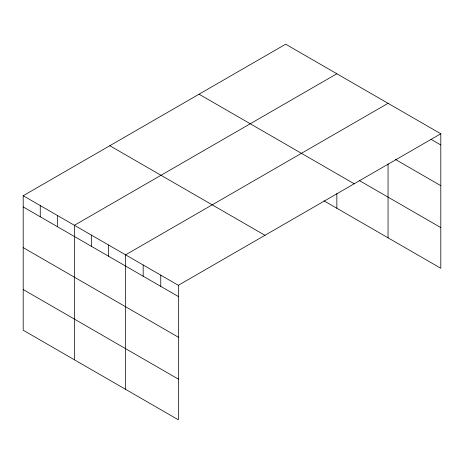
<?xml version="1.0" encoding="UTF-8"?>
<svg xmlns="http://www.w3.org/2000/svg" width="464" height="464" viewBox="0 0 464 464"><rect width="100%" height="100%" fill="white"/><g stroke="black" fill="none" stroke-linecap="round" stroke-linejoin="round"><path stroke-width="0.7" d="M440.8 133.771L178.344 285.302L178.344 419.798L23.2 330.229L23.2 195.727L285.656 44.202L440.8 133.771L440.8 268.273L324.052 200.871M336.852 73.759L74.397 225.289L74.397 359.786M388.049 103.321L125.593 254.846L125.593 389.342M431.097 139.38L440.8 144.983M395.328 159.413L440.8 185.67M359.403 180.595L440.8 227.586M199.044 94.204L354.189 183.779M109.811 145.725L264.956 235.294M23.2 195.727L178.344 285.302M23.2 206.938L178.344 296.508M23.2 247.625L178.344 337.195M23.2 289.542L178.344 379.111M388.049 163.885L388.049 237.817M336.852 193.529L336.852 208.261M160.764 275.146L160.764 286.358M143.179 264.996L143.179 276.208M108.53 244.992L108.53 256.203M91.466 235.138L91.466 246.349M57.333 215.435L57.333 226.647M40.264 205.581L40.264 216.792"/></g></svg>
